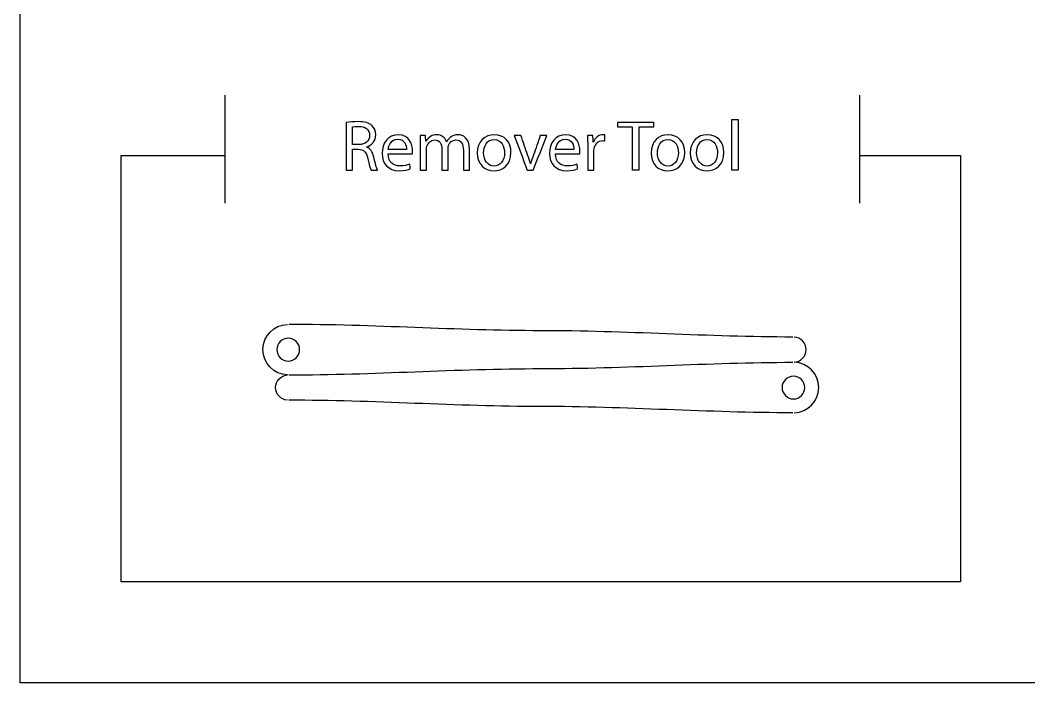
# Model space of a CAD drawing. Extents: x 0 to 1000, y 0 to 600.
# Drawn here: x 0 to 199.6, y 0.1 to 131.3 of the extents above; entities that cross this region are included whole.
import ezdxf

# ---------------------------------------------------------------- set-up
doc = ezdxf.new("R2010")
doc.units = 0
doc.header["$MEASUREMENT"] = 0
doc.layers.add('DEFAULT', color=7, linetype='CONTINUOUS')

msp = doc.modelspace()

# ---------------------------------------------------------------- linework, layer by layer
at = {"layer": 'DEFAULT', "color": 250}
for points in [[(1000, 0.1), (0, 0.1), (0, 600.1), (1000, 600.1)], [(121.2, 110.07), (118.31, 110.07), (118.31, 111.11), (125.35, 111.11), (125.35, 110.07), (122.44, 110.07), (122.44, 101.6), (121.2, 101.6)], [(140.86, 111.62), (142.1, 111.62), (142.1, 101.6), (140.86, 101.6)]]:
    msp.add_lwpolyline(points, close=True, dxfattribs=at)
for points in [[(40.52, 116.45), (40.52, 95.04)], [(166.09, 116.45), (166.09, 95.04)], [(166.09, 104.5), (186.09, 104.5), (186.09, 20.1), (20, 20.1), (20, 104.5), (40.51, 104.5)]]:
    msp.add_lwpolyline(points, dxfattribs=at)
for points, knots in [([(64.52, 110.99), (65.14, 111.11), (66.03, 111.18), (66.87, 111.18), (68.19, 111.18), (69.03, 110.94), (69.63, 110.41), (70.11, 109.98), (70.37, 109.34), (70.37, 108.6), (70.37, 107.35), (69.58, 106.51), (68.58, 106.18), (68.58, 106.16), (68.58, 106.15), (68.58, 106.13), (69.32, 105.88), (69.75, 105.2), (69.98, 104.21), (70.29, 102.89), (70.52, 101.97), (70.71, 101.6), (70.29, 101.6), (69.87, 101.6), (69.44, 101.6), (69.29, 101.87), (69.08, 102.69), (68.81, 103.88), (68.53, 105.19), (68.02, 105.68), (66.9, 105.72), (66.52, 105.72), (66.13, 105.72), (65.75, 105.72), (65.75, 104.35), (65.75, 102.98), (65.75, 101.6), (65.34, 101.6), (64.93, 101.6), (64.52, 101.6), (64.52, 104.73), (64.52, 107.86), (64.52, 110.99)], [26.595, 26.595, 26.595, 26.595, 27.595, 27.595, 27.595, 28.595, 28.595, 28.595, 29.595, 29.595, 29.595, 30.595, 30.595, 30.595, 30.716, 30.716, 30.716, 31.716, 31.716, 31.716, 32.716, 32.716, 32.716, 36.316, 36.316, 36.316, 37.316, 37.316, 37.316, 38.316, 38.316, 38.316, 41.595, 41.595, 41.595, 53.272, 53.272, 53.272, 56.751, 56.751, 56.751, 83.346, 83.346, 83.346, 83.346]), ([(65.75, 106.66), (66.16, 106.66), (66.58, 106.66), (67, 106.66), (68.31, 106.66), (69.15, 107.37), (69.15, 108.46), (69.15, 109.69), (68.26, 110.22), (66.96, 110.24), (66.37, 110.24), (65.94, 110.18), (65.75, 110.13), (65.75, 108.97), (65.75, 107.81), (65.75, 106.66)], [9.838, 9.838, 9.838, 9.838, 13.397, 13.397, 13.397, 14.397, 14.397, 14.397, 15.397, 15.397, 15.397, 16.397, 16.397, 16.397, 26.235, 26.235, 26.235, 26.235]), ([(72.82, 104.79), (72.84, 103.11), (73.92, 102.42), (75.16, 102.42), (76.05, 102.42), (76.58, 102.58), (77.05, 102.78), (77.12, 102.48), (77.19, 102.18), (77.26, 101.89), (76.82, 101.69), (76.08, 101.46), (74.99, 101.46), (72.89, 101.46), (71.63, 102.85), (71.63, 104.91), (71.63, 106.97), (72.84, 108.59), (74.83, 108.59), (77.06, 108.59), (77.66, 106.63), (77.66, 105.37), (77.66, 105.12), (77.63, 104.92), (77.61, 104.79), (76.01, 104.79), (74.42, 104.79), (72.82, 104.79)], [13.598, 13.598, 13.598, 13.598, 14.598, 14.598, 14.598, 15.598, 15.598, 15.598, 18.188444, 18.188444, 18.188444, 19.188444, 19.188444, 19.188444, 20.188444, 20.188444, 20.188444, 21.188444, 21.188444, 21.188444, 22.188444, 22.188444, 22.188444, 23.188444, 23.188444, 23.188444, 36.786444, 36.786444, 36.786444, 36.786444]), ([(79.19, 106.58), (79.19, 107.29), (79.18, 107.87), (79.14, 108.43), (79.5, 108.43), (79.86, 108.43), (80.22, 108.43), (80.24, 108.07), (80.26, 107.7), (80.28, 107.33), (80.29, 107.33), (80.31, 107.33), (80.32, 107.33), (80.7, 107.98), (81.34, 108.59), (82.47, 108.59), (83.4, 108.59), (84.1, 108.02), (84.4, 107.22), (84.41, 107.22), (84.42, 107.22), (84.43, 107.22), (84.64, 107.6), (84.91, 107.9), (85.19, 108.11), (85.6, 108.42), (86.05, 108.59), (86.7, 108.59), (87.6, 108.59), (88.94, 108), (88.94, 105.63), (88.94, 104.28), (88.94, 102.94), (88.94, 101.6), (88.54, 101.6), (88.13, 101.6), (87.73, 101.6), (87.73, 102.89), (87.73, 104.18), (87.73, 105.47), (87.73, 106.78), (87.25, 107.57), (86.25, 107.57), (85.54, 107.57), (84.99, 107.05), (84.78, 106.44), (84.72, 106.27), (84.68, 106.05), (84.68, 105.82), (84.68, 104.42), (84.68, 103.01), (84.68, 101.6), (84.28, 101.6), (83.87, 101.6), (83.47, 101.6), (83.47, 102.97), (83.47, 104.33), (83.47, 105.7), (83.47, 106.78), (82.99, 107.57), (82.04, 107.57), (81.27, 107.57), (80.7, 106.95), (80.51, 106.33), (80.44, 106.15), (80.41, 105.94), (80.41, 105.72), (80.41, 104.35), (80.41, 102.98), (80.41, 101.6), (80, 101.6), (79.6, 101.6), (79.19, 101.6), (79.19, 103.26), (79.19, 104.92), (79.19, 106.58)], [14.117, 14.117, 14.117, 14.117, 15.117, 15.117, 15.117, 18.196, 18.196, 18.196, 21.319153, 21.319153, 21.319153, 21.439153, 21.439153, 21.439153, 22.439153, 22.439153, 22.439153, 23.439153, 23.439153, 23.439153, 23.518153, 23.518153, 23.518153, 24.518153, 24.518153, 24.518153, 25.518153, 25.518153, 25.518153, 26.518153, 26.518153, 26.518153, 37.916153, 37.916153, 37.916153, 41.355153, 41.355153, 41.355153, 52.314153, 52.314153, 52.314153, 53.314153, 53.314153, 53.314153, 54.314153, 54.314153, 54.314153, 55.314153, 55.314153, 55.314153, 67.273153, 67.273153, 67.273153, 70.713153, 70.713153, 70.713153, 82.310153, 82.310153, 82.310153, 83.310153, 83.310153, 83.310153, 84.310153, 84.310153, 84.310153, 85.310153, 85.310153, 85.310153, 96.988153, 96.988153, 96.988153, 100.427153, 100.427153, 100.427153, 114.544153, 114.544153, 114.544153, 114.544153]), ([(97.14, 105.07), (97.14, 102.55), (95.39, 101.45), (93.74, 101.45), (91.89, 101.45), (90.47, 102.8), (90.47, 104.96), (90.47, 107.25), (91.96, 108.59), (93.86, 108.59), (95.82, 108.59), (97.14, 107.16), (97.14, 105.07)], [1, 1, 1, 1, 2, 2, 2, 3, 3, 3, 4, 4, 4, 5, 5, 5, 5]), ([(99.09, 108.43), (99.54, 107.15), (99.98, 105.87), (100.43, 104.6), (100.66, 103.97), (100.84, 103.41), (100.98, 102.85), (101, 102.85), (101.01, 102.85), (101.02, 102.85), (101.18, 103.41), (101.38, 103.97), (101.6, 104.6), (102.04, 105.87), (102.49, 107.15), (102.93, 108.43), (103.36, 108.43), (103.79, 108.43), (104.23, 108.43), (103.33, 106.16), (102.44, 103.88), (101.55, 101.6), (101.15, 101.6), (100.76, 101.6), (100.36, 101.6), (99.5, 103.88), (98.63, 106.16), (97.76, 108.43), (98.21, 108.43), (98.65, 108.43), (99.09, 108.43)], [0, 0, 0, 0, 11.523239, 11.523239, 11.523239, 12.523239, 12.523239, 12.523239, 12.643239, 12.643239, 12.643239, 13.643239, 13.643239, 13.643239, 25.153353, 25.153353, 25.153353, 28.833353, 28.833353, 28.833353, 49.628503, 49.628503, 49.628503, 52.987503, 52.987503, 52.987503, 73.696156, 73.696156, 73.696156, 77.455156, 77.455156, 77.455156, 77.455156]), ([(105.95, 104.79), (105.98, 103.11), (107.05, 102.42), (108.29, 102.42), (109.18, 102.42), (109.72, 102.58), (110.18, 102.78), (110.25, 102.48), (110.32, 102.18), (110.39, 101.89), (109.96, 101.69), (109.21, 101.46), (108.12, 101.46), (106.02, 101.46), (104.76, 102.85), (104.76, 104.91), (104.76, 106.97), (105.98, 108.59), (107.97, 108.59), (110.2, 108.59), (110.79, 106.63), (110.79, 105.37), (110.79, 105.12), (110.76, 104.92), (110.75, 104.79), (109.15, 104.79), (107.55, 104.79), (105.95, 104.79)], [13.598, 13.598, 13.598, 13.598, 14.598, 14.598, 14.598, 15.598, 15.598, 15.598, 18.188444, 18.188444, 18.188444, 19.188444, 19.188444, 19.188444, 20.188444, 20.188444, 20.188444, 21.188444, 21.188444, 21.188444, 22.188444, 22.188444, 22.188444, 23.188444, 23.188444, 23.188444, 36.786444, 36.786444, 36.786444, 36.786444]), ([(112.33, 106.3), (112.33, 107.11), (112.31, 107.8), (112.27, 108.43), (112.63, 108.43), (112.99, 108.43), (113.36, 108.43), (113.37, 107.99), (113.38, 107.54), (113.4, 107.09), (113.42, 107.09), (113.44, 107.09), (113.46, 107.09), (113.77, 108.01), (114.51, 108.59), (115.35, 108.59), (115.49, 108.59), (115.59, 108.57), (115.7, 108.55), (115.7, 108.16), (115.7, 107.77), (115.7, 107.37), (115.57, 107.4), (115.44, 107.42), (115.28, 107.42), (114.4, 107.42), (113.78, 106.75), (113.61, 105.82), (113.58, 105.65), (113.55, 105.46), (113.55, 105.24), (113.55, 104.03), (113.55, 102.82), (113.55, 101.6), (113.14, 101.6), (112.74, 101.6), (112.33, 101.6), (112.33, 103.17), (112.33, 104.74), (112.33, 106.3)], [13.318, 13.318, 13.318, 13.318, 14.318, 14.318, 14.318, 17.397, 17.397, 17.397, 21.197926, 21.197926, 21.197926, 21.357926, 21.357926, 21.357926, 22.357926, 22.357926, 22.357926, 23.357926, 23.357926, 23.357926, 26.677926, 26.677926, 26.677926, 27.677926, 27.677926, 27.677926, 28.677926, 28.677926, 28.677926, 29.677926, 29.677926, 29.677926, 39.995926, 39.995926, 39.995926, 43.474926, 43.474926, 43.474926, 56.792926, 56.792926, 56.792926, 56.792926]), ([(131.54, 105.07), (131.54, 102.55), (129.8, 101.45), (128.14, 101.45), (126.3, 101.45), (124.87, 102.8), (124.87, 104.96), (124.87, 107.25), (126.37, 108.59), (128.26, 108.59), (130.22, 108.59), (131.54, 107.16), (131.54, 105.07)], [1, 1, 1, 1, 2, 2, 2, 3, 3, 3, 4, 4, 4, 5, 5, 5, 5]), ([(139.29, 105.07), (139.29, 102.55), (137.54, 101.45), (135.89, 101.45), (134.04, 101.45), (132.62, 102.8), (132.62, 104.96), (132.62, 107.25), (134.11, 108.59), (136, 108.59), (137.97, 108.59), (139.29, 107.16), (139.29, 105.07)], [1, 1, 1, 1, 2, 2, 2, 3, 3, 3, 4, 4, 4, 5, 5, 5, 5]), ([(76.46, 105.68), (76.47, 106.47), (76.13, 107.7), (74.73, 107.7), (73.48, 107.7), (72.93, 106.54), (72.83, 105.68), (74.04, 105.68), (75.25, 105.68), (76.46, 105.68)], [10.278, 10.278, 10.278, 10.278, 11.278, 11.278, 11.278, 12.278, 12.278, 12.278, 22.556, 22.556, 22.556, 22.556]), ([(91.72, 105), (91.72, 103.51), (92.59, 102.38), (93.8, 102.38), (94.98, 102.38), (95.87, 103.49), (95.87, 105.03), (95.87, 106.19), (95.29, 107.66), (93.83, 107.66), (92.36, 107.66), (91.72, 106.3), (91.72, 105)], [0, 0, 0, 0, 1, 1, 1, 2, 2, 2, 3, 3, 3, 4, 4, 4, 4]), ([(109.59, 105.68), (109.6, 106.47), (109.26, 107.7), (107.87, 107.7), (106.61, 107.7), (106.06, 106.54), (105.96, 105.68), (107.17, 105.68), (108.38, 105.68), (109.59, 105.68)], [10.278, 10.278, 10.278, 10.278, 11.278, 11.278, 11.278, 12.278, 12.278, 12.278, 22.556, 22.556, 22.556, 22.556]), ([(126.13, 105), (126.13, 103.51), (126.99, 102.38), (128.2, 102.38), (129.39, 102.38), (130.28, 103.49), (130.28, 105.03), (130.28, 106.19), (129.7, 107.66), (128.23, 107.66), (126.76, 107.66), (126.13, 106.3), (126.13, 105)], [0, 0, 0, 0, 1, 1, 1, 2, 2, 2, 3, 3, 3, 4, 4, 4, 4]), ([(133.87, 105), (133.87, 103.51), (134.73, 102.38), (135.95, 102.38), (137.13, 102.38), (138.02, 103.49), (138.02, 105.03), (138.02, 106.19), (137.44, 107.66), (135.98, 107.66), (134.51, 107.66), (133.87, 106.3), (133.87, 105)], [0, 0, 0, 0, 1, 1, 1, 2, 2, 2, 3, 3, 3, 4, 4, 4, 4]), ([(55.3, 66.05), (55.3, 64.81), (54.29, 63.8), (53.04, 63.8), (51.8, 63.8), (50.79, 64.81), (50.79, 66.05), (50.79, 67.29), (51.8, 68.3), (53.04, 68.3), (54.29, 68.3), (55.3, 67.29), (55.3, 66.05)], [0, 0, 0, 0, 1, 1, 1, 2, 2, 2, 3, 3, 3, 4, 4, 4, 4]), ([(155.3, 58.55), (155.3, 57.31), (154.29, 56.3), (153.05, 56.3), (151.8, 56.3), (150.79, 57.31), (150.79, 58.55), (150.79, 59.79), (151.8, 60.8), (153.05, 60.8), (154.29, 60.8), (155.3, 59.79), (155.3, 58.55)], [0, 0, 0, 0, 1, 1, 1, 2, 2, 2, 3, 3, 3, 4, 4, 4, 4])]:
    msp.add_open_spline(points, degree=3, knots=knots, dxfattribs=at)
at = {"layer": 'DEFAULT', "color": 1}
for points in [[(52.89, 61.05), (50.2, 61.13), (48.05, 63.34), (48.05, 66.05), (48.05, 68.76), (50.2, 70.97), (52.89, 71.05)], [(152.9, 68.55), (136.28, 68.56), (119.66, 69.8), (103.04, 69.8), (86.43, 69.8), (69.81, 71.04), (53.19, 71.05)], [(153.2, 63.56), (154.5, 63.63), (155.54, 64.72), (155.54, 66.05), (155.54, 67.38), (154.5, 68.47), (153.2, 68.54)], [(53.19, 61.05), (69.81, 61.06), (86.43, 62.3), (103.04, 62.3), (119.66, 62.3), (136.28, 63.54), (152.9, 63.55)], [(153.2, 53.55), (155.89, 53.63), (158.05, 55.84), (158.05, 58.55), (158.05, 61.26), (155.89, 63.47), (153.2, 63.55)], [(52.89, 56.06), (51.58, 56.14), (50.55, 57.22), (50.55, 58.55), (50.55, 59.88), (51.58, 60.96), (52.89, 61.04)], [(152.9, 53.55), (136.28, 53.56), (119.66, 54.8), (103.05, 54.8), (86.43, 54.8), (69.81, 56.04), (53.19, 56.05)]]:
    msp.add_open_spline(points, degree=3, knots=[0, 0, 0, 0, 1, 1, 1, 2, 2, 2, 2], dxfattribs=at)

doc.saveas('drawing.dxf')
